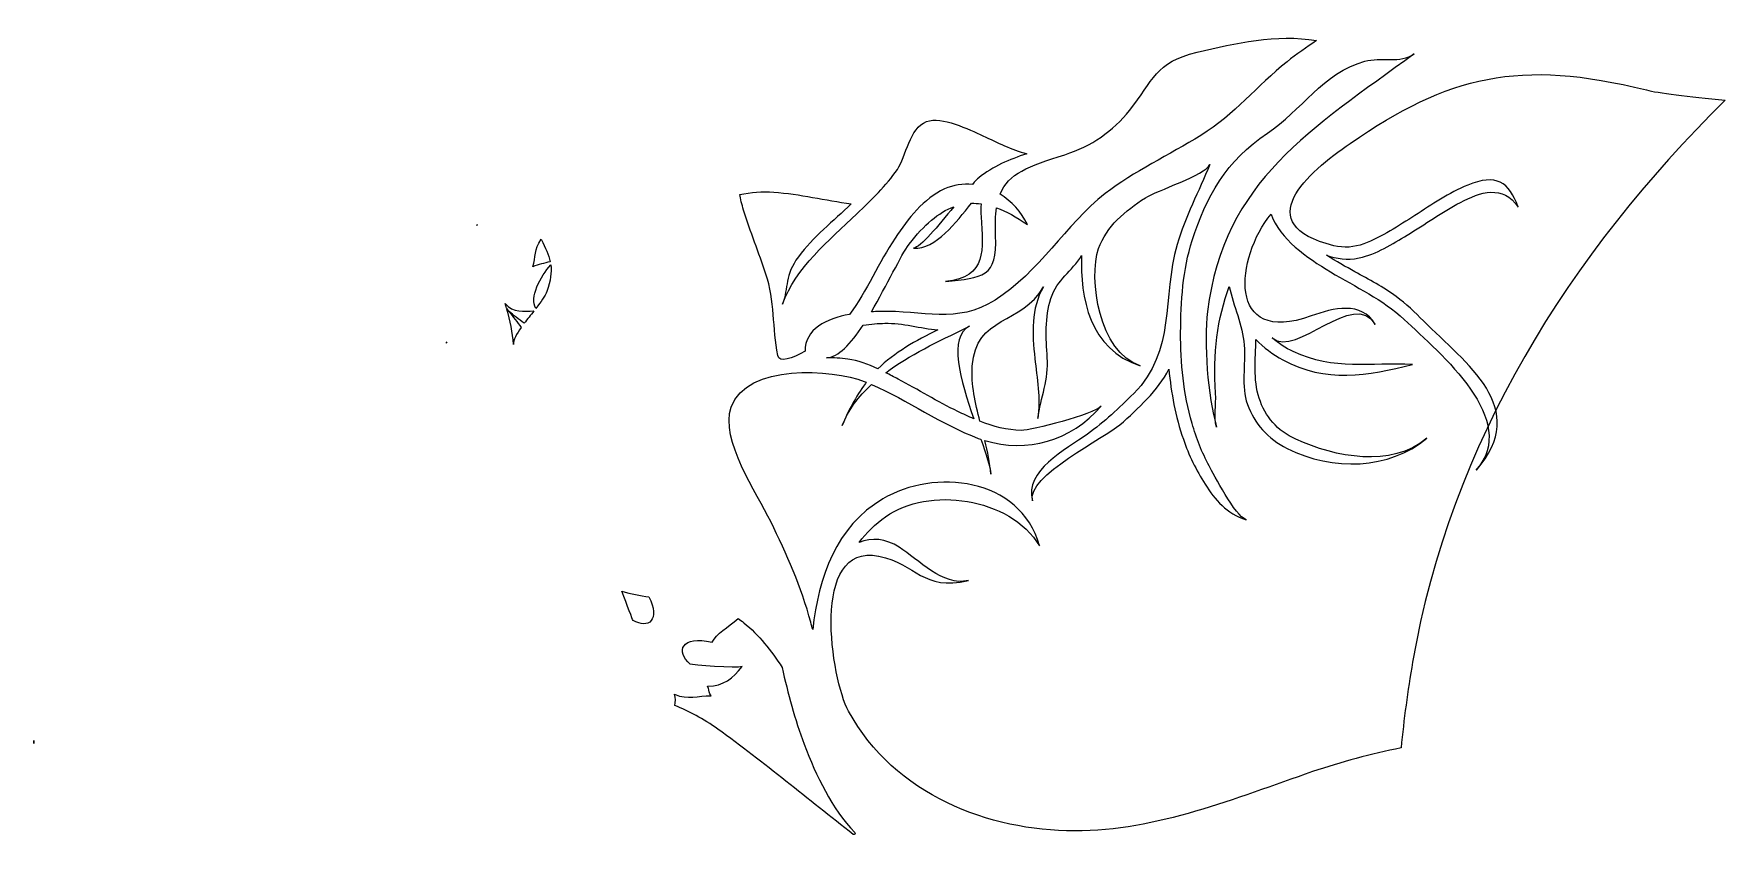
# Model space of a CAD drawing. Header units: inches. Extents: x 0 to 8.2, y -11.5 to 0.
# Drawn here: x 0.104 to 3.174, y -2.647 to -1.191 of the extents above; entities that cross this region are included whole.
import ezdxf

# ---------------------------------------------------------------- set-up
doc = ezdxf.new("R2010")
doc.units = ezdxf.units.IN
doc.header["$MEASUREMENT"] = 0
doc.layers.add('Middle Layer', color=7, linetype='Continuous')

# ---------------------------------------------------------------- blocks, each defined once
blk = doc.blocks.new('block 2')
at = {"layer": 'Middle Layer', "lineweight": 0}
for points, knots in [([(1.9755, -1.4108), (1.9092, -1.4322), (1.8731, -1.4446), (1.858, -1.4824), (1.8788, -1.4953), (1.8964, -1.5145), (1.9075, -1.5376), (1.8876, -1.5236), (1.8691, -1.5136), (1.8516, -1.5072), (1.8495, -1.5213), (1.849, -1.538), (1.8499, -1.5584), (1.8534, -1.6332), (1.8264, -1.6343), (1.7587, -1.6414), (1.8361, -1.6332), (1.8263, -1.5822), (1.8236, -1.5239), (1.8232, -1.5159), (1.8231, -1.508), (1.8234, -1.5001), (1.8176, -1.4994), (1.8119, -1.499), (1.8062, -1.4991), (1.7779, -1.5332), (1.7414, -1.583), (1.7011, -1.5807), (1.7132, -1.5791), (1.7458, -1.5401), (1.7742, -1.5054), (1.7462, -1.5156), (1.7199, -1.5383), (1.6932, -1.5732), (1.6778, -1.5933), (1.6526, -1.6481), (1.6243, -1.6962), (1.6294, -1.6959), (1.6344, -1.6956), (1.6392, -1.6955), (1.7186, -1.6932), (1.7787, -1.7193), (1.8488, -1.675), (1.9296, -1.624), (1.9762, -1.5384), (2.0491, -1.4814), (2.1001, -1.4416), (2.1654, -1.4114), (2.2225, -1.3757), (2.284, -1.3373), (2.3242, -1.2859), (2.379, -1.2419), (2.396, -1.2283), (2.4153, -1.2159), (2.4326, -1.2033), (2.3589, -1.1912), (2.286, -1.2081), (2.2157, -1.2247), (2.1392, -1.2427), (2.1365, -1.276), (2.0931, -1.3304), (2.0629, -1.3682), (2.0242, -1.3951), (1.9755, -1.4108)], [0, 0, 0, 0, 1, 1, 1, 2, 2, 2, 3, 3, 3, 4, 4, 4, 5, 5, 5, 6, 6, 6, 7, 7, 7, 8, 8, 8, 9, 9, 9, 10, 10, 10, 11, 11, 11, 12, 12, 12, 13, 13, 13, 14, 14, 14, 15, 15, 15, 16, 16, 16, 17, 17, 17, 18, 18, 18, 19, 19, 19, 20, 20, 20, 21, 21, 21, 21]), ([(3.1744, -1.3118), (3.1081, -1.305), (3.0509, -1.2985), (3.0315, -1.2933), (3.0314, -1.2933), (3.0314, -1.2933), (3.0313, -1.2933), (2.7997, -1.2355), (2.673, -1.2672), (2.4937, -1.3902), (2.4162, -1.4433), (2.3088, -1.5375), (2.464, -1.5761), (2.4823, -1.5806), (2.5012, -1.5792), (2.5183, -1.5727), (2.5518, -1.56), (2.5815, -1.5399), (2.611, -1.5212), (2.6417, -1.5016), (2.6726, -1.4803), (2.707, -1.4661), (2.7585, -1.4448), (2.7824, -1.4601), (2.7984, -1.506), (2.7714, -1.4647), (2.7291, -1.4785), (2.6938, -1.4975), (2.6603, -1.5155), (2.6294, -1.5371), (2.5971, -1.5568), (2.5705, -1.5731), (2.5418, -1.5916), (2.5098, -1.5983), (2.4879, -1.6029), (2.4689, -1.5998), (2.4506, -1.5935), (2.4681, -1.6046), (2.4861, -1.6145), (2.5022, -1.6236), (2.5275, -1.6378), (2.5544, -1.6511), (2.5773, -1.6684), (2.5951, -1.6819), (2.6114, -1.6971), (2.6268, -1.7127), (2.7029, -1.79), (2.823, -1.8707), (2.7221, -1.9838), (2.8025, -1.8937), (2.6581, -1.7721), (2.5916, -1.7101), (2.5527, -1.6738), (2.5039, -1.6513), (2.4579, -1.6236), (2.4146, -1.5975), (2.3666, -1.5645), (2.3499, -1.5187), (2.2862, -1.5966), (2.2674, -1.7597), (2.423, -1.7037), (2.4626, -1.6894), (2.5144, -1.6762), (2.539, -1.719), (2.5008, -1.653), (2.3958, -1.7812), (2.352, -1.7434), (2.3634, -1.7533), (2.3764, -1.7618), (2.3904, -1.7685), (2.4638, -1.8035), (2.5311, -1.7879), (2.6067, -1.7917), (2.5257, -1.8123), (2.4491, -1.8261), (2.3714, -1.7835), (2.3714, -1.7835), (2.3713, -1.7834), (2.3713, -1.7834), (2.3531, -1.7734), (2.3365, -1.761), (2.3224, -1.7466), (2.322, -1.7823), (2.3172, -1.8188), (2.3284, -1.8533), (2.339, -1.886), (2.361, -1.9124), (2.3952, -1.9278), (2.4669, -1.9601), (2.5677, -1.9804), (2.6326, -1.926), (2.5649, -1.9827), (2.4619, -1.9861), (2.3793, -1.9445), (2.3435, -1.9265), (2.3199, -1.8992), (2.3071, -1.8644), (2.295, -1.8317), (2.3041, -1.7926), (2.3012, -1.7567), (2.2982, -1.7193), (2.2818, -1.6866), (2.274, -1.6501), (2.2527, -1.7084), (2.2438, -1.7726), (2.2492, -1.8439), (2.251, -1.8682), (2.2448, -1.884), (2.2512, -1.9058), (2.2348, -1.8493), (2.2278, -1.7526), (2.2348, -1.6954), (2.2635, -1.4582), (2.4245, -1.3638), (2.61, -1.2275), (2.5851, -1.2458), (2.5487, -1.233), (2.5203, -1.241), (2.4437, -1.2624), (2.4048, -1.3312), (2.3434, -1.3717), (2.2691, -1.4208), (2.2316, -1.4886), (2.2068, -1.5665), (2.1898, -1.62), (2.186, -1.6779), (2.1858, -1.7337), (2.1856, -1.7889), (2.1908, -1.845), (2.2065, -1.8989), (2.2142, -1.9254), (2.2242, -1.9516), (2.2378, -1.9762), (2.2455, -1.9903), (2.2849, -2.0678), (2.3049, -2.0738), (2.2692, -2.063), (2.2483, -2.0372), (2.2304, -2.0095), (2.2138, -1.9837), (2.2004, -1.9563), (2.1908, -1.9278), (2.1766, -1.8861), (2.1683, -1.8434), (2.1645, -1.8004), (2.1444, -1.8393), (2.1092, -1.8719), (2.0756, -1.9013), (2.0505, -1.9233), (1.9045, -1.9956), (1.9167, -2.0394), (1.9014, -1.9846), (1.977, -1.947), (2.0165, -1.9183), (2.0473, -1.896), (2.0743, -1.8711), (2.1006, -1.8446), (2.1779, -1.7666), (2.1516, -1.6711), (2.1795, -1.5738), (2.1939, -1.5236), (2.2193, -1.4772), (2.2388, -1.4288), (2.2313, -1.4474), (2.142, -1.4762), (2.1219, -1.4891), (2.0852, -1.5126), (2.0509, -1.5412), (2.0369, -1.5813), (2.0178, -1.6356), (2.038, -1.7705), (2.1124, -1.7942), (2.02, -1.7648), (2.003, -1.6699), (2.0061, -1.5937), (1.9884, -1.6233), (1.9615, -1.6371), (1.9503, -1.672), (1.9395, -1.706), (1.941, -1.7442), (1.9437, -1.7795), (1.9466, -1.818), (1.9319, -1.8528), (1.9265, -1.8899), (1.9317, -1.8542), (1.9249, -1.8163), (1.9211, -1.7809), (1.9162, -1.7349), (1.914, -1.6914), (1.9366, -1.6509), (1.8983, -1.7194), (1.8134, -1.7028), (1.8075, -1.7948), (1.8053, -1.8287), (1.8129, -1.8619), (1.8214, -1.895), (1.8457, -1.9044), (1.8709, -1.9112), (1.8964, -1.9115), (1.9149, -1.9117), (2.0282, -1.8828), (2.0415, -1.8673), (1.9867, -1.9312), (1.9066, -1.9534), (1.8304, -1.93), (1.8354, -1.9503), (1.8396, -1.9706), (1.8411, -1.9911), (1.8401, -1.9774), (1.8326, -1.9545), (1.8232, -1.9276), (1.8216, -1.9271), (1.8201, -1.9267), (1.8185, -1.9261), (1.7508, -1.9009), (1.6909, -1.8567), (1.6246, -1.8283), (1.601, -1.8499), (1.5824, -1.8743), (1.5716, -1.9028), (1.5819, -1.8756), (1.5964, -1.8509), (1.6134, -1.8264), (1.6139, -1.8256), (1.6146, -1.825), (1.6151, -1.8242), (1.6139, -1.8237), (1.6127, -1.8231), (1.6114, -1.8226), (1.5537, -1.8002), (1.3977, -1.7899), (1.3699, -1.8691), (1.349, -1.9287), (1.4168, -2.0261), (1.4417, -2.0773), (1.4703, -2.1362), (1.4976, -2.196), (1.5142, -2.2602), (1.5154, -2.2647), (1.5167, -2.2691), (1.5179, -2.2735), (1.5284, -2.1774), (1.5604, -2.0865), (1.645, -2.036), (1.7374, -1.981), (1.8943, -1.9958), (1.9298, -2.1213), (1.8747, -2.0321), (1.7283, -2.0133), (1.6503, -2.0683), (1.6311, -2.0819), (1.6151, -2.0977), (1.6019, -2.115), (1.6252, -2.106), (1.6498, -2.1078), (1.6749, -2.1238), (1.7101, -2.1461), (1.7538, -2.1952), (1.8005, -2.1844), (1.7169, -2.2037), (1.7071, -2.1545), (1.6378, -2.1401), (1.6377, -2.1401), (1.6376, -2.1401), (1.6375, -2.14), (1.5124, -2.1149), (1.5514, -2.3642), (1.5829, -2.4217), (1.6666, -2.5745), (1.8382, -2.6389), (1.9932, -2.6391), (2.1437, -2.6394), (2.2841, -2.5798), (2.4254, -2.5314), (2.4771, -2.5137), (2.5315, -2.4994), (2.5859, -2.4882), (2.5911, -2.4366), (2.598, -2.3847), (2.6069, -2.3327), (2.6752, -1.9344), (2.8923, -1.5903), (3.1744, -1.3118)], [0, 0, 0, 0, 1, 1, 1, 2, 2, 2, 3, 3, 3, 4, 4, 4, 5, 5, 5, 6, 6, 6, 7, 7, 7, 8, 8, 8, 9, 9, 9, 10, 10, 10, 11, 11, 11, 12, 12, 12, 13, 13, 13, 14, 14, 14, 15, 15, 15, 16, 16, 16, 17, 17, 17, 18, 18, 18, 19, 19, 19, 20, 20, 20, 21, 21, 21, 22, 22, 22, 23, 23, 23, 24, 24, 24, 25, 25, 25, 26, 26, 26, 27, 27, 27, 28, 28, 28, 29, 29, 29, 30, 30, 30, 31, 31, 31, 32, 32, 32, 33, 33, 33, 34, 34, 34, 35, 35, 35, 36, 36, 36, 37, 37, 37, 38, 38, 38, 39, 39, 39, 40, 40, 40, 41, 41, 41, 42, 42, 42, 43, 43, 43, 44, 44, 44, 45, 45, 45, 46, 46, 46, 47, 47, 47, 48, 48, 48, 49, 49, 49, 50, 50, 50, 51, 51, 51, 52, 52, 52, 53, 53, 53, 54, 54, 54, 55, 55, 55, 56, 56, 56, 57, 57, 57, 58, 58, 58, 59, 59, 59, 60, 60, 60, 61, 61, 61, 62, 62, 62, 63, 63, 63, 64, 64, 64, 65, 65, 65, 66, 66, 66, 67, 67, 67, 68, 68, 68, 69, 69, 69, 70, 70, 70, 71, 71, 71, 72, 72, 72, 73, 73, 73, 74, 74, 74, 75, 75, 75, 76, 76, 76, 77, 77, 77, 78, 78, 78, 79, 79, 79, 80, 80, 80, 81, 81, 81, 82, 82, 82, 83, 83, 83, 84, 84, 84, 85, 85, 85, 86, 86, 86, 87, 87, 87, 88, 88, 88, 89, 89, 89, 90, 90, 90, 91, 91, 91, 92, 92, 92, 93, 93, 93, 94, 94, 94, 94]), ([(1.504, -1.7679), (1.5036, -1.7272), (1.5425, -1.7089), (1.5849, -1.7009), (1.6166, -1.6584), (1.6377, -1.6061), (1.6675, -1.5623), (1.6914, -1.5269), (1.7189, -1.4905), (1.7571, -1.473), (1.7735, -1.4655), (1.7908, -1.4631), (1.8077, -1.4648), (1.8127, -1.459), (1.8168, -1.4546), (1.8193, -1.4526), (1.8452, -1.4321), (1.875, -1.4196), (1.9063, -1.4091), (1.8785, -1.4019), (1.8538, -1.3887), (1.8269, -1.3765), (1.8017, -1.365), (1.7514, -1.3404), (1.7246, -1.3507), (1.6934, -1.3626), (1.6876, -1.4138), (1.6715, -1.4375), (1.6512, -1.4673), (1.6245, -1.4928), (1.5981, -1.5181), (1.5461, -1.5677), (1.4877, -1.6153), (1.4629, -1.6823), (1.4741, -1.6521), (1.467, -1.6293), (1.4918, -1.5963), (1.5185, -1.5607), (1.5555, -1.5312), (1.5878, -1.5), (1.5408, -1.4935), (1.4944, -1.4823), (1.4471, -1.4789), (1.4262, -1.4774), (1.4057, -1.4792), (1.3855, -1.483), (1.3869, -1.4913), (1.3891, -1.5006), (1.3924, -1.5115), (1.4044, -1.5508), (1.42, -1.5887), (1.4329, -1.6276), (1.4487, -1.6754), (1.445, -1.7266), (1.4543, -1.7753), (1.4569, -1.7894), (1.4803, -1.7809), (1.504, -1.7679)], [0, 0, 0, 0, 1, 1, 1, 2, 2, 2, 3, 3, 3, 4, 4, 4, 5, 5, 5, 6, 6, 6, 7, 7, 7, 8, 8, 8, 9, 9, 9, 10, 10, 10, 11, 11, 11, 12, 12, 12, 13, 13, 13, 14, 14, 14, 15, 15, 15, 16, 16, 16, 17, 17, 17, 18, 18, 18, 19, 19, 19, 19]), ([(1.0096, -1.6146), (1.0197, -1.6097), (1.0306, -1.6081), (1.0412, -1.6052), (1.0386, -1.593), (1.033, -1.5805), (1.0251, -1.5645), (1.0108, -1.5833), (1.0157, -1.5967), (1.0096, -1.6146)], [0, 0, 0, 0, 1, 1, 1, 2, 2, 2, 3, 3, 3, 3]), ([(1.0153, -1.6899), (1.0244, -1.6783), (1.0321, -1.6675), (1.035, -1.6595), (1.0422, -1.6392), (1.0441, -1.6247), (1.0423, -1.6111), (1.0239, -1.6313), (1.0023, -1.6713), (1.0153, -1.6899)], [0, 0, 0, 0, 1, 1, 1, 2, 2, 2, 3, 3, 3, 3]), ([(0.9747, -1.7556), (0.974, -1.7478), (0.9802, -1.7367), (0.9888, -1.7246), (0.9813, -1.7151), (0.9739, -1.7054), (0.9667, -1.6958), (0.974, -1.7022), (0.9847, -1.7096), (0.9943, -1.717), (0.9998, -1.7096), (1.0059, -1.702), (1.0117, -1.6946), (0.9933, -1.6952), (0.9742, -1.6983), (0.9594, -1.6811), (0.9594, -1.6811), (0.9594, -1.6812), (0.9593, -1.6813), (0.9603, -1.684), (0.961, -1.6867), (0.9619, -1.6894), (0.9635, -1.6916), (0.9651, -1.6936), (0.9667, -1.6958), (0.9652, -1.6944), (0.9638, -1.6931), (0.9626, -1.6918), (0.969, -1.7122), (0.9728, -1.7336), (0.9747, -1.7556)], [0, 0, 0, 0, 1, 1, 1, 2, 2, 2, 3, 3, 3, 4, 4, 4, 5, 5, 5, 6, 6, 6, 7, 7, 7, 8, 8, 8, 9, 9, 9, 10, 10, 10, 10]), ([(1.6094, -1.7204), (1.5873, -1.754), (1.5641, -1.7797), (1.5426, -1.7796), (1.5558, -1.7797), (1.569, -1.7805), (1.5819, -1.7822), (1.6002, -1.7846), (1.6185, -1.7915), (1.6362, -1.7998), (1.6661, -1.7701), (1.7051, -1.7487), (1.7452, -1.7289), (1.7134, -1.7266), (1.681, -1.7161), (1.649, -1.717), (1.6372, -1.7173), (1.6235, -1.7183), (1.6094, -1.7204)], [0, 0, 0, 0, 1, 1, 1, 2, 2, 2, 3, 3, 3, 4, 4, 4, 5, 5, 5, 6, 6, 6, 6]), ([(1.6727, -1.8184), (1.7091, -1.8376), (1.7445, -1.8593), (1.7815, -1.8773), (1.7908, -1.8819), (1.8004, -1.8863), (1.8101, -1.8904), (1.786, -1.8207), (1.7628, -1.7414), (1.8028, -1.7225), (1.8011, -1.7233), (1.7995, -1.7241), (1.7978, -1.7249), (1.7458, -1.7496), (1.6931, -1.7752), (1.6506, -1.8068), (1.6581, -1.8106), (1.6655, -1.8146), (1.6727, -1.8184)], [0, 0, 0, 0, 1, 1, 1, 2, 2, 2, 3, 3, 3, 4, 4, 4, 5, 5, 5, 6, 6, 6, 6]), ([(1.2206, -2.214), (1.2047, -2.2117), (1.1879, -2.2084), (1.1714, -2.2037), (1.1805, -2.2283), (1.1911, -2.2564), (1.1916, -2.2567), (1.2203, -2.2736), (1.241, -2.2552), (1.2206, -2.214)], [0, 0, 0, 0, 1, 1, 1, 2, 2, 2, 3, 3, 3, 3]), ([(1.5941, -2.6421), (1.5527, -2.5981), (1.5242, -2.5394), (1.5024, -2.4816), (1.4853, -2.4364), (1.4729, -2.3895), (1.4622, -2.342), (1.4428, -2.3114), (1.42, -2.2833), (1.3928, -2.261), (1.3893, -2.2582), (1.3859, -2.2558), (1.3825, -2.2533), (1.3626, -2.2704), (1.3438, -2.28), (1.3352, -2.2965), (1.2796, -2.2828), (1.2682, -2.3135), (1.2955, -2.336), (1.297, -2.3372), (1.3806, -2.3444), (1.3897, -2.3404), (1.3727, -2.3621), (1.3569, -2.3756), (1.327, -2.3764), (1.3321, -2.3896), (1.3268, -2.3821), (1.3333, -2.394), (1.3094, -2.3929), (1.2915, -2.4018), (1.2669, -2.3909), (1.2689, -2.398), (1.269, -2.4047), (1.2673, -2.4111), (1.2932, -2.422), (1.3192, -2.4352), (1.3457, -2.4543), (1.4296, -2.5148), (1.5093, -2.5821), (1.5915, -2.6453), (1.5934, -2.6468), (1.596, -2.6441), (1.5941, -2.6421)], [0, 0, 0, 0, 1, 1, 1, 2, 2, 2, 3, 3, 3, 4, 4, 4, 5, 5, 5, 6, 6, 6, 7, 7, 7, 8, 8, 8, 9, 9, 9, 10, 10, 10, 11, 11, 11, 12, 12, 12, 13, 13, 13, 14, 14, 14, 14])]:
    blk.add_open_spline(points, degree=3, knots=knots, dxfattribs=at)

msp = doc.modelspace()

# ---------------------------------------------------------------- linework, layer by layer
at = {"layer": 'Middle Layer', "lineweight": 0}
for points, knots in [([(0.9082, -1.5392), (0.9083, -1.5386), (0.9085, -1.538), (0.9086, -1.5374), (0.9086, -1.5374), (0.9084, -1.5381), (0.9082, -1.5392)], [0, 0, 0, 0, 1, 1, 1, 2, 2, 2, 2]), ([(0.8517, -1.7529), (0.8517, -1.7529), (0.8525, -1.752), (0.8539, -1.7508), (0.8532, -1.7516), (0.8525, -1.7523), (0.8517, -1.7529)], [0, 0, 0, 0, 1, 1, 1, 2, 2, 2, 2]), ([(0.1038, -2.4765), (0.1038, -2.4777), (0.1039, -2.4789), (0.1039, -2.4801), (0.104, -2.4789), (0.1039, -2.4777), (0.1039, -2.4765), (0.1039, -2.4744), (0.1038, -2.4744), (0.1038, -2.4765)], [0, 0, 0, 0, 1, 1, 1, 2, 2, 2, 3, 3, 3, 3])]:
    msp.add_open_spline(points, degree=3, knots=knots, dxfattribs=at)

# ---------------------------------------------------------------- block references
at = {"layer": 'Middle Layer'}
msp.add_blockref('block 2', (0, 0), dxfattribs=at)

doc.saveas('drawing.dxf')
